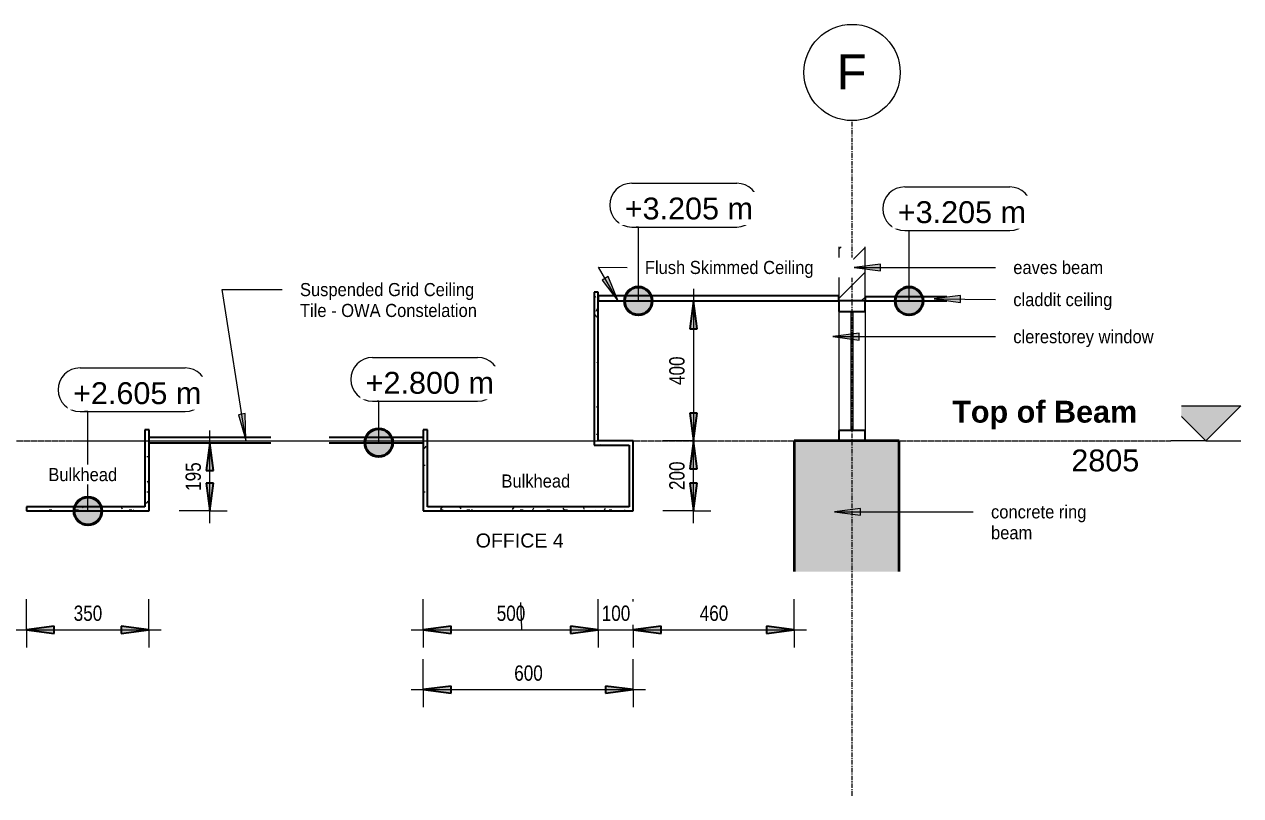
# Model space of a CAD drawing. Header units: millimetres. Extents: x 2814 to 112404, y -27229 to 26301.
# Drawn here: x 108929 to 112404, y 1792 to 3995 of the extents above; entities that cross this region are included whole.
import ezdxf

# ---------------------------------------------------------------- set-up
doc = ezdxf.new("R2010")
doc.units = ezdxf.units.MM
doc.linetypes.add('1000 Dashed', pattern=[2, 1, -1])
doc.linetypes.add('Grid Line', pattern=[22.225, 12.7, -3.175, 3.175, -3.175])
for name, color, linetype, lineweight in [('A-ANNO-DIMS', 211, 'Continuous', 5), ('A-ANNO-DIMS-25', 211, 'Continuous', 5), ('A-AREA-IDEN', 2, 'Continuous', 5), ('A-CLNG', 13, 'Continuous', 9), ('A-CLNG-PATT', 13, 'Continuous', 9), ('A-FLOR-LEVL', 51, 'Continuous', 5), ('A-GLAZ-CURT', 52, 'Continuous', 5), ('A-GLAZ-CWMG', 51, 'Continuous', 5), ('A-WALL-PATT', 111, 'Continuous', 9), ('G-ANNO-DIMS', 111, 'Continuous', 5), ('G-ANNO-TEXT', 231, 'Continuous', 5), ('I-WALL', 2, 'Continuous', 9), ('S-COLS', 52, 'Continuous', 5), ('S-FSTN', 2, 'Continuous', 5), ('S-GRID', 1, 'Continuous', 5), ('S-GRID-IDEN', 1, 'Continuous', 5)]:
    doc.layers.add(name, color=color, linetype=linetype, lineweight=lineweight)
doc.styles.add('Arial_10', font='arial.ttf', dxfattribs={"height": 62.5})
doc.styles.add('Arial_11', font='arial.ttf', dxfattribs={"width": 0.8, "height": 43.75})
doc.styles.add('Arial_12', font='arial.ttf', dxfattribs={"width": 0.9, "height": 37.5})
doc.styles.add('Arial_13', font='arial.ttf', dxfattribs={"height": 40})
doc.styles.add('Arial_9', font='arial.ttf', dxfattribs={"height": 100})
doc.styles.add('Arial_B_1', font='arialbd.ttf', dxfattribs={"height": 62.5})
doc.dimstyles.new('SVA_Arc_Length-1_8mm_BLUE_Arrow_4', dxfattribs={"dimscale": 304.8, "dimtxt": 44.636349, "dimasz": 0.260417, "dimexe": 0.164042, "dimexo": 0.0625, "dimgap": 0.04101, "dimtad": 1, "dimdec": 0, "dimrnd": 5, "dimzin": 0, "dimdsep": 46, "dimtxsty": 'Arial_11', "dimsah": 1, "dimcen": 0.09, "dimdle": 0.114829, "dimazin": 0, "dimtfac": 1, "dimtdec": 4, "dimtix": 1, "dimtmove": 0, "dimatfit": 3, "dimfxl": 0.287073, "dimfxlon": 1, "dimtvp": 1, "dimtfill": 1, "dimtolj": 1, "dimtzin": 0, "dimarcsym": 2})
pattern_1 = [(0, (-3547.908, 5504.122), (101.6, 25.4), [8.382, -67.818, 8.382, -67.818, -406.4]), (0, (-3547.908, 5504.122), (101.6, 25.4), [-152.4, 8.382, -144.018, 8.382, -67.818, -177.8]), (0, (-3547.908, 5504.122), (101.6, 25.4), [-381, 8.382, -42.418, 8.382, -118.618]), (120, (-3509.808, 5516.822), (-72.79705, 75.28818), [8.382, -67.818, 8.382, -67.818, -406.4]), (120, (-3509.808, 5516.822), (-72.79705, 75.28818), [-152.4, 8.382, -144.018, 8.382, -67.818, -177.8]), (120, (-3509.808, 5516.822), (-72.79705, 75.28818), [-381, 8.382, -42.418, 8.382, -118.618]), (240, (-3497.108, 5567.622), (-28.80295, -100.68818), [8.382, -67.818, 8.382, -67.818, -406.4]), (240, (-3497.108, 5567.622), (-28.80295, -100.68818), [-152.4, 8.382, -144.018, 8.382, -67.818, -177.8]), (240, (-3497.108, 5567.622), (-28.80295, -100.68818), [-381, 8.382, -42.418, 8.382, -118.618])]

# ---------------------------------------------------------------- blocks, each defined once
blk = doc.blocks.new('Structural Connections 1 - Structural Connections 1-1359859-Bulkhead Detail - 03')
at = {"layer": 'S-FSTN', "lineweight": 15}
h = blk.add_hatch(dxfattribs=at)
h.set_pattern_fill('FP_37', color=256, style=0, pattern_type=2)
h.set_pattern_definition([(45, (-3547.91, 5504.12), (-35.3553, 35.3553), [])])
h.paths.add_polyline_path([(-3277.3, 3205), (-3277.3, 3359.9), (-3352.3, 3359.9), (-3352.3, 3205)])
for p, q in [((-3352.3, 3359.9), (-3352.3, 3205)), ((-3277.3, 3205), (-3277.3, 3359.9)), ((-3352.3, 3205), (-3277.3, 3205))]:
    blk.add_line(p, q, dxfattribs=at)
blk = doc.blocks.new('System Panel - Glazed-1463166-Bulkhead Detail - 03')
at = {"layer": 'A-GLAZ-CURT', "lineweight": 15}
for p, q in [((-3311.4, 3175), (-3317.9, 3175)), ((-3317.9, 3175), (-3317.9, 2835)), ((-3311.4, 2835), (-3311.4, 3175)), ((-3317.9, 2835), (-3311.4, 2835))]:
    blk.add_line(p, q, dxfattribs=at)
blk = doc.blocks.new('Rectangular Mullion - 30x75-1463164-Bulkhead Detail - 03')
at = {"layer": 'A-GLAZ-CWMG', "lineweight": 25}
for p, q in [((-3277.1, 3205), (-3352.1, 3205)), ((-3352.1, 3205), (-3352.1, 3175)), ((-3277.1, 3175), (-3277.1, 3205)), ((-3352.1, 3175), (-3277.1, 3175))]:
    blk.add_line(p, q, dxfattribs=at)
blk = doc.blocks.new('Rectangular Mullion - 30x75-1463165-Bulkhead Detail - 03')
at = {"layer": 'A-GLAZ-CWMG', "lineweight": 25}
for p, q in [((-3277.1, 2835), (-3352.1, 2835)), ((-3352.1, 2835), (-3352.1, 2805)), ((-3277.1, 2805), (-3277.1, 2835)), ((-3352.1, 2805), (-3277.1, 2805))]:
    blk.add_line(p, q, dxfattribs=at)
blk = doc.blocks.new('Rectangular Mullion - 30x75-1460575-Bulkhead Detail - 03')
at = {"layer": 'A-GLAZ-CWMG', "lineweight": 15}
for p, q in [((-3352.1, 3175), (-3352.1, 2835)), ((-3277.1, 3175), (-3277.1, 2835))]:
    blk.add_line(p, q, dxfattribs=at)
blk = doc.blocks.new('Ceilings 12 - Ceilings 2-1452586-Bulkhead Detail - 03')
at = {"layer": 'A-CLNG-PATT', "lineweight": 15}
h = blk.add_hatch(dxfattribs=at)
h.set_pattern_fill('FP_38', color=256, style=0, pattern_type=2)
h.set_pattern_definition(pattern_1)
h.paths.add_polyline_path([(-4539.8, 2605), (-3939.8, 2605), (-3939.8, 2805), (-4039.8, 2805), (-4039.8, 3230), (-4051.8, 3230), (-4051.8, 2793), (-3951.8, 2793), (-3951.8, 2617), (-4527.8, 2617), (-4527.8, 2837), (-4539.8, 2837)])
at = {"layer": 'A-CLNG', "lineweight": 25}
for p, q in [((-4039.8, 3230), (-4051.8, 3230)), ((-4051.8, 3230), (-4051.8, 2793)), ((-4039.8, 2805), (-4039.8, 3230)), ((-4527.8, 2837), (-4539.8, 2837)), ((-4539.8, 2837), (-4539.8, 2605)), ((-4527.8, 2617), (-4527.8, 2837)), ((-4051.8, 2793), (-3951.8, 2793)), ((-3939.8, 2805), (-4039.8, 2805)), ((-3951.8, 2793), (-3951.8, 2617)), ((-3939.8, 2605), (-3939.8, 2805)), ((-3951.8, 2617), (-4527.8, 2617)), ((-4539.8, 2605), (-3939.8, 2605))]:
    blk.add_line(p, q, dxfattribs=at)
blk = doc.blocks.new('Ceilings 11 - Ceilings 2-V26-Bulkhead Detail - 03')
at = {"layer": 'A-CLNG-PATT', "lineweight": 15}
h = blk.add_hatch(dxfattribs=at)
h.set_pattern_fill('FP_38', color=256, style=0, pattern_type=2)
h.set_pattern_definition(pattern_1)
h.paths.add_polyline_path([(-5323.5, 2605), (-5323.5, 2837), (-5335.5, 2837), (-5335.5, 2617), (-5673.5, 2617), (-5673.5, 2605)])
at = {"layer": 'A-CLNG', "lineweight": 25}
for p, q in [((-5323.5, 2837), (-5335.5, 2837)), ((-5335.5, 2837), (-5335.5, 2617)), ((-5323.5, 2605), (-5323.5, 2837)), ((-5673.5, 2617), (-5673.5, 2605)), ((-5335.5, 2617), (-5673.5, 2617)), ((-5673.5, 2605), (-5323.5, 2605))]:
    blk.add_line(p, q, dxfattribs=at)
blk = doc.blocks.new('Grid - M_Grid Head - Circle-13408-Bulkhead Detail - 03')
at = {"layer": 'S-GRID-IDEN'}
blk.add_circle((-3314.8, 3857.7), 137.5, dxfattribs=at)
blk = doc.blocks.new('Level - Triangle-14417-Bulkhead Detail - 03')
at = {"layer": 'A-FLOR-LEVL'}
blk.add_hatch(color=256, dxfattribs=at).paths.add_polyline_path([(-2304.4, 2805), (-2404.4, 2905), (-2204.4, 2905)])
for p, q in [((-2404.4, 2905), (-2304.4, 2805)), ((-2404.4, 2905), (-2204.4, 2905)), ((-2204.4, 2905), (-2304.4, 2805)), ((-2304.4, 2805), (-2404.4, 2805)), ((-2304.4, 2805), (-2204.4, 2805))]:
    blk.add_line(p, q, dxfattribs=at)
blk = doc.blocks.new('DIMBLOCK91-Bulkhead Detail - 03')
at = {"layer": 'A-ANNO-DIMS-25', "lineweight": 25}
for points in [[(110669, 2265.4), (110748.3, 2255), (110748.3, 2275.9)], [(111129, 2265.4), (111049.6, 2275.9), (111049.6, 2255)]]:
    blk.add_hatch(color=256, dxfattribs=at).paths.add_polyline_path(points)
at = {"layer": 'A-ANNO-DIMS-25'}
for p, q in [((110669, 2265.4), (110669, 2352.9)), ((111129, 2265.4), (111129, 2352.9)), ((110634, 2265.4), (111164, 2265.4)), ((110669, 2265.4), (110669, 2215.4)), ((111129, 2265.4), (111129, 2215.4))]:
    blk.add_line(p, q, dxfattribs=at)
at = {"layer": 'A-ANNO-DIMS-25', "lineweight": 25}
for p, q in [((110748.3, 2275.9), (110669, 2265.4)), ((110669, 2265.4), (110748.3, 2255)), ((110748.3, 2255), (110748.3, 2275.9)), ((111129, 2265.4), (111049.6, 2275.9)), ((111049.6, 2275.9), (111049.6, 2255)), ((111049.6, 2255), (111129, 2265.4))]:
    blk.add_line(p, q, dxfattribs=at)
at = {"layer": 'A-ANNO-DIMS-25', "color": 0, "insert": (110858.8, 2334.7), "char_height": 43.75, "width": 96.415, "attachment_point": 1, "line_spacing_factor": 0.941778, "style": 'Arial_11', "bg_fill": 3, "box_fill_scale": 1.25, "bg_fill_color": 256, "bg_fill_true_color": 13158600, "bg_fill_transparency": 0}
blk.add_mtext('460', dxfattribs=at)
blk = doc.blocks.new('DIMBLOCK92-Bulkhead Detail - 03')
at = {"layer": 'A-ANNO-DIMS-25', "lineweight": 25}
for points in [[(110569, 2265.4), (110489.6, 2275.9), (110489.6, 2255)], [(110669, 2265.4), (110748.3, 2255), (110748.3, 2275.9)]]:
    blk.add_hatch(color=256, dxfattribs=at).paths.add_polyline_path(points)
at = {"layer": 'A-ANNO-DIMS-25'}
for p, q in [((110569, 2265.4), (110569, 2352.9)), ((110669, 2265.4), (110669, 2352.9)), ((110428.9, 2265.4), (110809, 2265.4)), ((110569, 2265.4), (110569, 2215.4)), ((110669, 2265.4), (110669, 2215.4))]:
    blk.add_line(p, q, dxfattribs=at)
at = {"layer": 'A-ANNO-DIMS-25', "lineweight": 25}
for p, q in [((110569, 2265.4), (110489.6, 2275.9)), ((110489.6, 2275.9), (110489.6, 2255)), ((110489.6, 2255), (110569, 2265.4)), ((110748.3, 2275.9), (110669, 2265.4)), ((110669, 2265.4), (110748.3, 2255)), ((110748.3, 2255), (110748.3, 2275.9))]:
    blk.add_line(p, q, dxfattribs=at)
at = {"layer": 'A-ANNO-DIMS-25', "color": 0, "insert": (110578.8, 2334.7), "char_height": 43.75, "width": 96.415, "attachment_point": 1, "line_spacing_factor": 0.941778, "style": 'Arial_11', "bg_fill": 3, "box_fill_scale": 1.25, "bg_fill_color": 256, "bg_fill_true_color": 13158600, "bg_fill_transparency": 0}
blk.add_mtext('100', dxfattribs=at)
blk = doc.blocks.new('DIMBLOCK93-Bulkhead Detail - 03')
at = {"layer": 'A-ANNO-DIMS-25', "lineweight": 25}
for points in [[(110069, 2094.5), (110148.3, 2084), (110148.3, 2104.9)], [(110669, 2094.5), (110589.6, 2104.9), (110589.6, 2084)]]:
    blk.add_hatch(color=256, dxfattribs=at).paths.add_polyline_path(points)
at = {"layer": 'A-ANNO-DIMS-25'}
for p, q in [((110069, 2094.5), (110069, 2182)), ((110669, 2094.5), (110669, 2182)), ((110034, 2094.5), (110704, 2094.5)), ((110069, 2094.5), (110069, 2044.5)), ((110669, 2094.5), (110669, 2044.5))]:
    blk.add_line(p, q, dxfattribs=at)
at = {"layer": 'A-ANNO-DIMS-25', "lineweight": 25}
for p, q in [((110148.3, 2104.9), (110069, 2094.5)), ((110069, 2094.5), (110148.3, 2084)), ((110148.3, 2084), (110148.3, 2104.9)), ((110669, 2094.5), (110589.6, 2104.9)), ((110589.6, 2104.9), (110589.6, 2084)), ((110589.6, 2084), (110669, 2094.5))]:
    blk.add_line(p, q, dxfattribs=at)
at = {"layer": 'A-ANNO-DIMS-25', "color": 0, "insert": (110328.8, 2163.8), "char_height": 43.75, "width": 96.415, "attachment_point": 1, "line_spacing_factor": 0.941778, "style": 'Arial_11', "bg_fill": 3, "box_fill_scale": 1.25, "bg_fill_color": 256, "bg_fill_true_color": 13158600, "bg_fill_transparency": 0}
blk.add_mtext('600', dxfattribs=at)
blk = doc.blocks.new('DIMBLOCK94-Bulkhead Detail - 03')
at = {"layer": 'A-ANNO-DIMS-25', "lineweight": 25}
for points in [[(110069, 2265.4), (110148.3, 2255), (110148.3, 2275.9)], [(110569, 2265.4), (110489.6, 2275.9), (110489.6, 2255)]]:
    blk.add_hatch(color=256, dxfattribs=at).paths.add_polyline_path(points)
at = {"layer": 'A-ANNO-DIMS-25'}
for p, q in [((110069, 2265.4), (110069, 2352.9)), ((110569, 2265.4), (110569, 2352.9)), ((110034, 2265.4), (110604, 2265.4)), ((110069, 2265.4), (110069, 2215.4)), ((110569, 2265.4), (110569, 2215.4))]:
    blk.add_line(p, q, dxfattribs=at)
at = {"layer": 'A-ANNO-DIMS-25', "lineweight": 25}
for p, q in [((110148.3, 2275.9), (110069, 2265.4)), ((110069, 2265.4), (110148.3, 2255)), ((110148.3, 2255), (110148.3, 2275.9)), ((110569, 2265.4), (110489.6, 2275.9)), ((110489.6, 2275.9), (110489.6, 2255)), ((110489.6, 2255), (110569, 2265.4))]:
    blk.add_line(p, q, dxfattribs=at)
at = {"layer": 'A-ANNO-DIMS-25', "color": 0, "insert": (110278.8, 2334.7), "char_height": 43.75, "width": 96.415, "attachment_point": 1, "line_spacing_factor": 0.941778, "style": 'Arial_11', "bg_fill": 3, "box_fill_scale": 1.25, "bg_fill_color": 256, "bg_fill_true_color": 13158600, "bg_fill_transparency": 0}
blk.add_mtext('500', dxfattribs=at)
blk = doc.blocks.new('DIMBLOCK95-Bulkhead Detail - 03')
at = {"layer": 'A-ANNO-DIMS-25', "lineweight": 25}
for points in [[(110841, 2805), (110830.5, 2725.6), (110851.4, 2725.6)], [(110841, 2605), (110851.4, 2684.4), (110830.5, 2684.4)]]:
    blk.add_hatch(color=256, dxfattribs=at).paths.add_polyline_path(points)
at = {"layer": 'A-ANNO-DIMS-25'}
for p, q in [((110841, 2570), (110841, 2840)), ((110841, 2805), (110753.5, 2805)), ((110841, 2805), (110891, 2805)), ((110841, 2605), (110753.5, 2605)), ((110841, 2605), (110891, 2605))]:
    blk.add_line(p, q, dxfattribs=at)
at = {"layer": 'A-ANNO-DIMS-25', "lineweight": 25}
for p, q in [((110841, 2805), (110830.5, 2725.6)), ((110851.4, 2725.6), (110841, 2805)), ((110830.5, 2725.6), (110851.4, 2725.6)), ((110851.4, 2684.4), (110830.5, 2684.4)), ((110830.5, 2684.4), (110841, 2605)), ((110841, 2605), (110851.4, 2684.4))]:
    blk.add_line(p, q, dxfattribs=at)
at = {"layer": 'A-ANNO-DIMS-25', "color": 0, "insert": (110771.7, 2664.8), "char_height": 43.75, "width": 96.415, "attachment_point": 1, "rotation": 90, "line_spacing_factor": 0.941778, "style": 'Arial_11', "bg_fill": 3, "box_fill_scale": 1.25, "bg_fill_color": 256, "bg_fill_true_color": 13158600, "bg_fill_transparency": 0}
blk.add_mtext('200', dxfattribs=at)
blk = doc.blocks.new('DIMBLOCK96-Bulkhead Detail - 03')
at = {"layer": 'A-ANNO-DIMS-25', "lineweight": 25}
for points in [[(110841, 3205), (110830.5, 3125.6), (110851.4, 3125.6)], [(110841, 2805), (110851.4, 2884.4), (110830.5, 2884.4)]]:
    blk.add_hatch(color=256, dxfattribs=at).paths.add_polyline_path(points)
at = {"layer": 'A-ANNO-DIMS-25'}
for p, q in [((110841, 3240), (110841, 2770)), ((110841, 3205), (110791, 3205)), ((110841, 3205), (110928.5, 3205)), ((110841, 2805), (110753.5, 2805)), ((110841, 2805), (110891, 2805))]:
    blk.add_line(p, q, dxfattribs=at)
at = {"layer": 'A-ANNO-DIMS-25', "lineweight": 25}
for p, q in [((110841, 3205), (110830.5, 3125.6)), ((110851.4, 3125.6), (110841, 3205)), ((110830.5, 3125.6), (110851.4, 3125.6)), ((110851.4, 2884.4), (110830.5, 2884.4)), ((110830.5, 2884.4), (110841, 2805)), ((110841, 2805), (110851.4, 2884.4))]:
    blk.add_line(p, q, dxfattribs=at)
at = {"layer": 'A-ANNO-DIMS-25', "color": 0, "insert": (110771.7, 2964.8), "char_height": 43.75, "width": 96.415, "attachment_point": 1, "rotation": 90, "line_spacing_factor": 0.941778, "style": 'Arial_11', "bg_fill": 3, "box_fill_scale": 1.25, "bg_fill_color": 256, "bg_fill_true_color": 13158600, "bg_fill_transparency": 0}
blk.add_mtext('400', dxfattribs=at)
blk = doc.blocks.new('DIMBLOCK97-Bulkhead Detail - 03')
at = {"layer": 'A-ANNO-DIMS-25', "lineweight": 25}
for points in [[(109458.9, 2800), (109448.4, 2720.6), (109469.3, 2720.6)], [(109458.9, 2605), (109469.3, 2684.4), (109448.4, 2684.4)]]:
    blk.add_hatch(color=256, dxfattribs=at).paths.add_polyline_path(points)
at = {"layer": 'A-ANNO-DIMS-25'}
for p, q in [((109458.9, 2570), (109458.9, 2835)), ((109458.9, 2800), (109371.4, 2800)), ((109458.9, 2800), (109508.9, 2800)), ((109458.9, 2605), (109371.4, 2605)), ((109458.9, 2605), (109508.9, 2605))]:
    blk.add_line(p, q, dxfattribs=at)
at = {"layer": 'A-ANNO-DIMS-25', "lineweight": 25}
for p, q in [((109458.9, 2800), (109448.4, 2720.6)), ((109469.3, 2720.6), (109458.9, 2800)), ((109448.4, 2720.6), (109469.3, 2720.6)), ((109469.3, 2684.4), (109448.4, 2684.4)), ((109448.4, 2684.4), (109458.9, 2605)), ((109458.9, 2605), (109469.3, 2684.4))]:
    blk.add_line(p, q, dxfattribs=at)
at = {"layer": 'A-ANNO-DIMS-25', "color": 0, "insert": (109389.6, 2662.3), "char_height": 43.75, "width": 96.415, "attachment_point": 1, "rotation": 90, "line_spacing_factor": 0.941778, "style": 'Arial_11', "bg_fill": 3, "box_fill_scale": 1.25, "bg_fill_color": 256, "bg_fill_true_color": 13158600, "bg_fill_transparency": 0}
blk.add_mtext('195', dxfattribs=at)
blk = doc.blocks.new('DIMBLOCK98-Bulkhead Detail - 03')
at = {"layer": 'A-ANNO-DIMS-25', "lineweight": 25}
for points in [[(108935.2, 2265.4), (109014.6, 2255), (109014.6, 2275.9)], [(109285.2, 2265.4), (109205.9, 2275.9), (109205.9, 2255)]]:
    blk.add_hatch(color=256, dxfattribs=at).paths.add_polyline_path(points)
at = {"layer": 'A-ANNO-DIMS-25'}
for p, q in [((108935.2, 2265.4), (108935.2, 2352.9)), ((109285.2, 2265.4), (109285.2, 2352.9)), ((108900.2, 2265.4), (109320.2, 2265.4)), ((108935.2, 2265.4), (108935.2, 2215.4)), ((109285.2, 2265.4), (109285.2, 2215.4))]:
    blk.add_line(p, q, dxfattribs=at)
at = {"layer": 'A-ANNO-DIMS-25', "lineweight": 25}
for p, q in [((109014.6, 2275.9), (108935.2, 2265.4)), ((108935.2, 2265.4), (109014.6, 2255)), ((109014.6, 2255), (109014.6, 2275.9)), ((109285.2, 2265.4), (109205.9, 2275.9)), ((109205.9, 2275.9), (109205.9, 2255)), ((109205.9, 2255), (109285.2, 2265.4))]:
    blk.add_line(p, q, dxfattribs=at)
at = {"layer": 'A-ANNO-DIMS-25', "color": 0, "insert": (109070.1, 2334.7), "char_height": 43.75, "width": 96.415, "attachment_point": 1, "line_spacing_factor": 0.941778, "style": 'Arial_11', "bg_fill": 3, "box_fill_scale": 1.25, "bg_fill_color": 256, "bg_fill_true_color": 13158600, "bg_fill_transparency": 0}
blk.add_mtext('350', dxfattribs=at)
blk = doc.blocks.new('Spot Elevations - SVA_Spot Elevation - plan FFL-V40-Bulkhead Detail - 03')
at = {"layer": 'G-ANNO-DIMS'}
for p, q in [((-4684.6, 3043.3), (-4384.6, 3043.3)), ((-4684.6, 2918.3), (-4384.6, 2918.3))]:
    blk.add_line(p, q, dxfattribs=at)
for centre, start, end in [((-4684.6, 2980.8), 90, 270), ((-4384.6, 2980.8), 270, 90)]:
    blk.add_arc(centre, 62.5, start, end, dxfattribs=at)
blk = doc.blocks.new('Spot Elevations - SVA_Spot Elevation - plan FFL-52297-Bulkhead Detail - 03')
at = {"layer": 'G-ANNO-DIMS'}
for p, q in [((-6534.9, 3053.5), (-6234.9, 3053.5)), ((-6534.9, 2928.5), (-6234.9, 2928.5))]:
    blk.add_line(p, q, dxfattribs=at)
for centre, start, end in [((-6534.9, 2991), 90, 270), ((-6234.9, 2991), 270, 90)]:
    blk.add_arc(centre, 62.5, start, end, dxfattribs=at)

msp = doc.modelspace()

# ---------------------------------------------------------------- hatches: boundary and pattern name
at = {"layer": 'A-WALL-PATT', "lineweight": 25}
h = msp.add_hatch(color=9, dxfattribs=at)
edge = h.paths.add_edge_path()
edge.add_line((111429, 2431.6), (111429, 2805))
edge.add_line((111429, 2805), (111129, 2805))
edge.add_line((111129, 2805), (111129, 2431.6))
at = {"layer": 'G-ANNO-DIMS', "lineweight": 40}
h = msp.add_hatch(color=256, dxfattribs=at)
edge = h.paths.add_edge_path()
edge.add_arc((110683.5, 3205), 39.7, 0, 360)
h = msp.add_hatch(color=256, dxfattribs=at)
edge = h.paths.add_edge_path()
edge.add_arc((111457.1, 3205), 39.7, 0, 360)
h = msp.add_hatch(color=256, dxfattribs=at)
edge = h.paths.add_edge_path()
edge.add_arc((109941.7, 2800), 39.7, 0, 360)
h = msp.add_hatch(color=256, dxfattribs=at)
edge = h.paths.add_edge_path()
edge.add_arc((109110.7, 2605), 39.7, 0, 360)
at = {"layer": 'G-ANNO-TEXT'}
for points in [[(110625.8, 3204.6), (110596.9, 3274.5), (110579.8, 3264.6)], [(111529, 3211.2), (111603.8, 3200.3), (111604.1, 3220.1)], [(111239.4, 3103), (111314.4, 3093.1), (111314.4, 3112.9)], [(109561.9, 2807.4), (109560, 2883), (109540.5, 2880)], [(111243.6, 2602.5), (111318.6, 2592.7), (111318.6, 2612.4)]]:
    msp.add_hatch(color=7, dxfattribs=at).paths.add_polyline_path(points)

# ---------------------------------------------------------------- linework, layer by layer
at = {"layer": 'A-CLNG', "lineweight": 25}
for p, q in [((111256.5, 3220), (110569, 3220)), ((110569, 3220), (110569, 3205)), ((110569, 3205), (111256.5, 3205)), ((111256.5, 3205), (111256.5, 3220)), ((111564.4, 3217), (111331.5, 3217)), ((111331.5, 3217), (111331.5, 3205)), ((111331.5, 3205), (111564.4, 3205)), ((109633.5, 2815), (109285.2, 2815)), ((109285.2, 2815), (109285.2, 2800)), ((109285.2, 2800), (109633.5, 2800)), ((110069.2, 2815), (109799.7, 2815)), ((109799.7, 2800), (110069.2, 2800)), ((110069.2, 2800), (110069.2, 2815))]:
    msp.add_line(p, q, dxfattribs=at)
at = {"layer": 'G-ANNO-DIMS'}
for p, q in [((110683.5, 3416.2), (110676.9, 3416.2)), ((110683.5, 3205), (110683.5, 3416.2)), ((111457.1, 3205), (111457.1, 3405.9)), ((109110.7, 2888.7), (109100.7, 2888.7)), ((109110.7, 2605), (109110.7, 2888.7)), ((109941.7, 2918.3), (109936.7, 2918.3)), ((109941.7, 2800), (109941.7, 2918.3))]:
    msp.add_line(p, q, dxfattribs=at)
at = {"layer": 'G-ANNO-DIMS', "lineweight": 40}
for centre in [(110683.5, 3205), (111457.1, 3205), (109941.7, 2800), (109110.7, 2605)]:
    msp.add_circle(centre, 39.7, dxfattribs=at)
at = {"layer": 'G-ANNO-TEXT', "color": 7}
for p, q in [((110569.8, 3301.6), (110651.3, 3300.7)), ((110625.8, 3204.6), (110569.8, 3301.6)), ((111375.1, 3290.8), (111375.1, 3310.5)), ((110596.9, 3274.5), (110579.8, 3264.6)), ((110625.8, 3204.6), (110596.9, 3274.5)), ((109494.7, 3237.4), (109665.8, 3237.4)), ((110579.8, 3264.6), (110625.8, 3204.6)), ((111604.1, 3220.1), (111529, 3211.2)), ((111529, 3211.2), (111603.8, 3200.3)), ((111529, 3211.2), (111703.9, 3208.9)), ((111603.8, 3200.3), (111604.1, 3220.1)), ((111314.4, 3112.9), (111239.4, 3103)), ((111239.4, 3103), (111314.4, 3093.1)), ((111239.4, 3103), (111703.9, 3103)), ((111314.4, 3093.1), (111314.4, 3112.9)), ((109560, 2883), (109540.5, 2880)), ((109540.5, 2880), (109561.9, 2807.4)), ((109561.9, 2807.4), (109560, 2883)), ((111318.6, 2612.4), (111243.6, 2602.5)), ((111318.6, 2592.7), (111318.6, 2612.4)), ((111243.6, 2602.5), (111318.6, 2592.7)), ((111243.6, 2602.5), (111640.3, 2602.5))]:
    msp.add_line(p, q, dxfattribs=at)
at = {"layer": 'I-WALL', "lineweight": 35}
for p, q in [((111429, 2805), (111129, 2805)), ((111129, 2805), (111129, 2431.6)), ((111429, 2431.6), (111429, 2805))]:
    msp.add_line(p, q, dxfattribs=at)
at = {"layer": 'S-COLS', "lineweight": 15}
msp.add_line((111256.5, 3205), (111256.5, 2805), dxfattribs=at)
at = {"layer": 'S-GRID', "linetype": 'Grid Line'}
msp.add_line((111294, 1791.6), (111294, 3720.2), dxfattribs=at)

# ---------------------------------------------------------------- block references
at = {"layer": 'A-CLNG', "lineweight": 25}
for name in ['Ceilings 12 - Ceilings 2-1452586-Bulkhead Detail - 03', 'Ceilings 11 - Ceilings 2-V26-Bulkhead Detail - 03']:
    msp.add_blockref(name, (114608.8, 0), dxfattribs=at)
at = {"layer": 'A-FLOR-LEVL'}
msp.add_blockref('Level - Triangle-14417-Bulkhead Detail - 03', (114608.8, 0), dxfattribs=at)
at = {"layer": 'A-GLAZ-CURT', "lineweight": 15}
msp.add_blockref('System Panel - Glazed-1463166-Bulkhead Detail - 03', (114608.8, 0), dxfattribs=at)
at = {"layer": 'A-GLAZ-CWMG', "lineweight": 15}
for name in ['Rectangular Mullion - 30x75-1463164-Bulkhead Detail - 03', 'Rectangular Mullion - 30x75-1460575-Bulkhead Detail - 03', 'Rectangular Mullion - 30x75-1463165-Bulkhead Detail - 03']:
    msp.add_blockref(name, (114608.8, 0), dxfattribs=at)
at = {"layer": 'G-ANNO-DIMS'}
for name, p in [('Spot Elevations - SVA_Spot Elevation - plan FFL-V40-Bulkhead Detail - 03', (115349, 497.9)), ('Spot Elevations - SVA_Spot Elevation - plan FFL-V40-Bulkhead Detail - 03', (116129.2, 487.5)), ('Spot Elevations - SVA_Spot Elevation - plan FFL-V40-Bulkhead Detail - 03', (114608.8, 0)), ('Spot Elevations - SVA_Spot Elevation - plan FFL-52297-Bulkhead Detail - 03', (115623.1, -39.8))]:
    msp.add_blockref(name, p, dxfattribs=at)
at = {"layer": 'S-FSTN', "lineweight": 15}
msp.add_blockref('Structural Connections 1 - Structural Connections 1-1359859-Bulkhead Detail - 03', (114608.8, 0), dxfattribs=at)
at = {"layer": 'S-GRID-IDEN'}
msp.add_blockref('Grid - M_Grid Head - Circle-13408-Bulkhead Detail - 03', (114608.8, 0), dxfattribs=at)

# ---------------------------------------------------------------- texts
at = {"layer": 'A-AREA-IDEN', "insert": (110218.7, 2540.6), "char_height": 40, "width": 310.654, "attachment_point": 1, "style": 'Arial_13'}
msp.add_mtext('OFFICE 4', dxfattribs=at)
at = {"layer": 'A-FLOR-LEVL', "insert": (111920.5, 2780.6), "char_height": 62.5, "width": 232.489, "attachment_point": 1, "style": 'Arial_10', "bg_fill": 3, "box_fill_scale": 1.25, "bg_fill_color": 256, "bg_fill_true_color": 13158600, "bg_fill_transparency": 0}
msp.add_mtext('2805', dxfattribs=at)
at = {"layer": 'G-ANNO-TEXT', "color": 7, "char_height": 37.5, "attachment_point": 1, "style": 'Arial_12', "bg_fill": 3, "box_fill_scale": 1.25, "bg_fill_color": 256, "bg_fill_true_color": 13158600, "bg_fill_transparency": 0}
for s, insert, width in [('eaves beam', (111754.7, 3319.4), 304.842), ('claddit ceiling', (111754.7, 3227.6), 339.114), ('clerestorey window', (111754.7, 3121.8), 481.614), ('concrete ring ', (111691.1, 2621.3), 346.329)]:
    msp.add_mtext(s, dxfattribs=dict(at, insert=insert, width=width))

# ---------------------------------------------------------------- dimensions: what is measured, and where the dimension line sits
at = {"layer": 'A-ANNO-DIMS'}
for base, p1, p2, override, picture, middle in [((109285.2, 2265.4), (108935.2, 2352.9), (109285.2, 2352.9), {"dimpost": '<>', "dimfxl": 350}, 'DIMBLOCK98-Bulkhead Detail - 03', (109110.2, 2300.3)), ((111129, 2265.4), (110669, 2352.9), (111129, 2352.9), {"dimpost": '<>', "dimfxl": 460}, 'DIMBLOCK91-Bulkhead Detail - 03', (110899, 2300.2)), ((110669, 2094.5), (110069, 2182), (110669, 2182), {"dimpost": '<>', "dimfxl": 600}, 'DIMBLOCK93-Bulkhead Detail - 03', (110369, 2129.3))]:
    dim = msp.add_linear_dim(base=base, p1=p1, p2=p2, dimstyle='SVA_Arc_Length-1_8mm_BLUE_Arrow_4', override=override, dxfattribs=at)
    dim.commit()
    dim.dimension.update_dxf_attribs({"geometry": picture, "text_midpoint": middle})

# ---------------------------------------------------------------- next in the draw order: linework, layer by layer
at = {"layer": 'A-FLOR-LEVL', "linetype": '1000 Dashed'}
msp.add_line((103312.1, 2805), (112204.4, 2805), dxfattribs=at)

# ---------------------------------------------------------------- next in the draw order: texts
at = {"layer": 'A-FLOR-LEVL', "insert": (111580.1, 2919.8), "char_height": 62.5, "width": 639.346, "attachment_point": 1, "style": 'Arial_B_1', "bg_fill": 3, "box_fill_scale": 1.25, "bg_fill_color": 256, "bg_fill_true_color": 13158600, "bg_fill_transparency": 0}
msp.add_mtext('Top of Beam', dxfattribs=at)
at = {"layer": 'G-ANNO-DIMS', "char_height": 62.5, "width": 437.688, "attachment_point": 1, "line_spacing_factor": 0.941778, "style": 'Arial_10', "bg_fill": 3, "box_fill_scale": 1.25, "bg_fill_color": 256, "bg_fill_true_color": 13158600, "bg_fill_transparency": 0}
for s, insert in [('+3.205 m', (110644.5, 3500.3)), ('+3.205 m', (111424.7, 3489.9)), ('+2.800 m', (109904.3, 3002.4)), ('+2.605 m', (109068.4, 2972.8))]:
    msp.add_mtext(s, dxfattribs=dict(at, insert=insert))
at = {"layer": 'G-ANNO-TEXT', "color": 7, "char_height": 37.5, "attachment_point": 1, "style": 'Arial_12', "bg_fill": 3, "box_fill_scale": 1.25, "bg_fill_color": 256, "bg_fill_true_color": 13158600, "bg_fill_transparency": 0}
for s, insert, width in [('Flush Skimmed Ceiling', (110702.1, 3319.4), 586.234), ('Suspended Grid Ceiling ', (109716.6, 3256.2), 615.095), ('Bulkhead', (108997.7, 2727.7), 236.297), ('Bulkhead', (110292.3, 2709.3), 236.297), ('beam', (111691.1, 2561.7), 140.696)]:
    msp.add_mtext(s, dxfattribs=dict(at, insert=insert, width=width))
at = {"layer": 'S-GRID-IDEN', "insert": (111250.1, 3909.1), "char_height": 100, "width": 104.219, "attachment_point": 1, "style": 'Arial_9', "bg_fill": 3, "box_fill_scale": 1.25, "bg_fill_color": 256, "bg_fill_true_color": 13158600, "bg_fill_transparency": 0}
msp.add_mtext('F', dxfattribs=at)

# ---------------------------------------------------------------- next in the draw order: dimensions: what is measured, and where the dimension line sits
at = {"layer": 'A-ANNO-DIMS'}
dim = msp.add_linear_dim(base=(110669, 2265.4), p1=(110569, 2352.9), p2=(110669, 2352.9), dimstyle='SVA_Arc_Length-1_8mm_BLUE_Arrow_4', override={"dimpost": '<>', "dimfxl": 100}, dxfattribs=at)
dim.commit()
dim.dimension.update_dxf_attribs({"geometry": 'DIMBLOCK92-Bulkhead Detail - 03', "text_midpoint": (110619, 2300.2)})

# ---------------------------------------------------------------- next in the draw order: hatches: boundary and pattern name
at = {"layer": 'G-ANNO-TEXT'}
msp.add_hatch(color=7, dxfattribs=at).paths.add_polyline_path([(111300.1, 3300.7), (111375.1, 3290.8), (111375.1, 3310.5)])

# ---------------------------------------------------------------- next in the draw order: linework, layer by layer
at = {"layer": 'G-ANNO-TEXT', "color": 7}
for p, q in [((111375.1, 3310.5), (111300.1, 3300.7)), ((111300.1, 3300.7), (111375.1, 3290.8)), ((111300.1, 3300.7), (111703.9, 3300.7))]:
    msp.add_line(p, q, dxfattribs=at)

# ---------------------------------------------------------------- next in the draw order: texts
at = {"layer": 'G-ANNO-TEXT', "color": 7, "insert": (109716.6, 3196.6), "char_height": 37.5, "width": 615.095, "attachment_point": 1, "style": 'Arial_12', "bg_fill": 3, "box_fill_scale": 1.25, "bg_fill_color": 256, "bg_fill_true_color": 13158600, "bg_fill_transparency": 0}
msp.add_mtext('Tile - OWA Constelation', dxfattribs=at)

# ---------------------------------------------------------------- next in the draw order: dimensions: what is measured, and where the dimension line sits
at = {"layer": 'A-ANNO-DIMS'}
for base, p1, p2, override, picture, middle in [((109458.9, 2800), (109371.4, 2605), (109371.4, 2800), {"dimpost": '<>', "dimfxl": 195}, 'DIMBLOCK97-Bulkhead Detail - 03', (109424, 2702.5)), ((110841, 2805), (110753.5, 2605), (110753.5, 2805), {"dimpost": '<>', "dimfxl": 200}, 'DIMBLOCK95-Bulkhead Detail - 03', (110806.2, 2705))]:
    dim = msp.add_linear_dim(base=base, p1=p1, p2=p2, angle=90, dimstyle='SVA_Arc_Length-1_8mm_BLUE_Arrow_4', override=override, dxfattribs=at)
    dim.commit()
    dim.dimension.update_dxf_attribs({"geometry": picture, "text_midpoint": middle})
dim = msp.add_linear_dim(base=(110569, 2265.4), p1=(110069, 2352.9), p2=(110569, 2352.9), dimstyle='SVA_Arc_Length-1_8mm_BLUE_Arrow_4', override={"dimpost": '<>', "dimfxl": 500}, dxfattribs=at)
dim.commit()
dim.dimension.update_dxf_attribs({"geometry": 'DIMBLOCK94-Bulkhead Detail - 03', "text_midpoint": (110319, 2300.2)})

# ---------------------------------------------------------------- next in the draw order: linework, layer by layer
at = {"layer": 'A-AREA-IDEN'}
msp.add_line((110350.4, 2265.5), (110347.7, 2343.5), dxfattribs=at)
at = {"layer": 'G-ANNO-TEXT', "color": 7}
msp.add_line((109561.9, 2807.4), (109494.7, 3237.4), dxfattribs=at)

# ---------------------------------------------------------------- next in the draw order: dimensions: what is measured, and where the dimension line sits
at = {"layer": 'A-ANNO-DIMS'}
dim = msp.add_linear_dim(base=(110841, 2805), p1=(110928.5, 3205), p2=(110753.5, 2805), angle=90, dimstyle='SVA_Arc_Length-1_8mm_BLUE_Arrow_4', override={"dimpost": '<>', "dimfxl": 436.60623}, dxfattribs=at)
dim.commit()
dim.dimension.update_dxf_attribs({"geometry": 'DIMBLOCK96-Bulkhead Detail - 03', "text_midpoint": (110806.2, 3005)})

doc.saveas('drawing.dxf')
